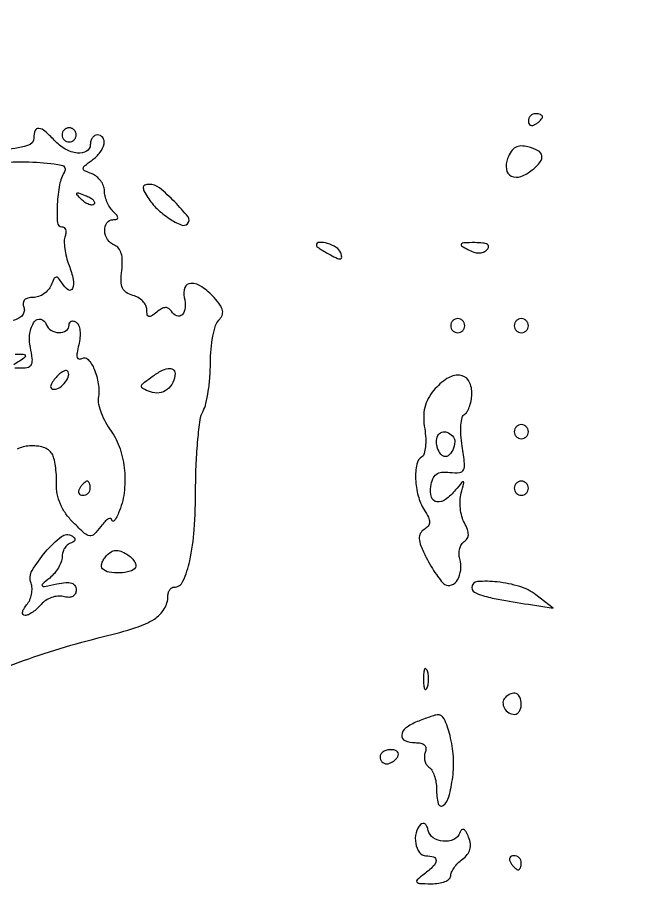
# Model space of a CAD drawing. Extents: x 0 to 4160, y 0 to 3120.
# Drawn here: x 2546.7 to 2635.1, y 1892.5 to 2016.6 of the extents above; entities that cross this region are included whole.
import ezdxf

# ---------------------------------------------------------------- set-up
doc = ezdxf.new("R2010")
doc.units = 0

msp = doc.modelspace()

# ---------------------------------------------------------------- linework, layer by layer
for points in [[(4159.499279, 606.274193, 0.000001), (4159.667734, 974.478125, 0.000057), (4159.806661, 1380.08378, 0.000034), (4159.883999, 1862.25), (4160, 3120), (3296.563358, 3120), (2433.126717, 3120)], [(757.647081, 3119.740147, 0.000002), (520.492565, 3119.487217, 0.4139)], [(1964.75, 0.149832, 0.000016), (2717.930904, 0.232101, 0.000028), (3351.473438, 0.357111)], [(2541.766684, 1923.347376, -0.015045), (2546.809209, 1925.358996, -0.014306), (2552.711429, 1927.320742, -0.01317), (2558.880453, 1929.001126, 0.016214), (2563.440195, 1930.273023, 0.064784), (2566.066087, 1931.489533, 0.116886), (2567.462917, 1932.916131, 0.133253), (2567.984687, 1934.75, -0.065244), (2568.053273, 1935.227864, -0.081918), (2568.242101, 1935.632812, -0.09768), (2568.518127, 1935.903838, -0.146411), (2568.839485, 1936, 0.297003), (2570.115952, 1936.831585, 0.049837), (2571.069684, 1939.744811, 0.03697), (2571.700389, 1944.128783, 0.016849), (2571.904705, 1949.91684, -0.010508), (2571.986389, 1953.529631, -0.01298), (2572.220511, 1956.889016, -0.011379), (2572.552125, 1959.679238, -0.087811), (2572.959557, 1960.924431, 0.065957), (2573.361277, 1961.992748, 0.019087), (2573.69437, 1963.726753, 0.018837), (2573.923484, 1965.728825, 0.01907), (2574, 1967.734259, -0.022157), (2574.086412, 1969.6833, -0.025925), (2574.345559, 1971.516248, -0.026221), (2574.720667, 1973.018332, -0.122672), (2575.176371, 1973.776371, 0.092579), (2575.640521, 1974.453702, 0.155749), (2575.713546, 1975.1328, 0.10472), (2575.370574, 1975.920671, 0.029085), (2574.521384, 1976.976371, 0.057297), (2572.793071, 1978.494556, 0.151257), (2571.23964, 1978.985418, 0.311512), (2570.368065, 1978.391505, 0.157394), (2570.289489, 1977.000996, -0.080647), (2570.425749, 1975.568443, -0.17092), (2569.992533, 1974.557021, -0.311551), (2569.247167, 1974.387598, -0.160529), (2568.480071, 1975.032246, 0.104543), (2568.096706, 1975.434061, 0.164411), (2567.641842, 1975.562231, 0.118701), (2567.090157, 1975.399075, 0.042246), (2566.410972, 1974.926114, -0.024102), (2565.679903, 1974.376635, -0.210352), (2565.28984, 1974.304979, -0.29995), (2565.061561, 1974.54758, -0.04307), (2565, 1975.260924, 0.118335), (2564.85261, 1975.874967, 0.075297), (2564.42264, 1976.475388, 0.068646), (2563.785841, 1976.971602, 0.067375), (2563.034518, 1977.280722, -0.079015), (2562.096526, 1977.692291, -0.145869), (2561.558438, 1978.318424, -0.106178), (2561.353214, 1979.287659, -0.030755), (2561.452157, 1980.82197, 0.034176), (2561.529429, 1982.162897, 0.067903), (2561.374505, 1983.213821, 0.093), (2560.99848, 1983.958821, 0.138755), (2560.41764, 1984.393231, -0.158329), (2559.450954, 1985.175686, -0.129725), (2559.032981, 1986.444275, -0.166269), (2559.336395, 1987.54378, -0.247904), (2560.2, 1988, 0.051663), (2560.742599, 1988.056215, 0.354955), (2560.9, 1988.25, 0.180052), (2560.777696, 1988.578624, 0.018208), (2560.2, 1989.2, -0.059128), (2559.74046, 1989.783294, -0.039012), (2559.3525, 1990.544822, -0.039024), (2559.087698, 1991.356964, -0.059364), (2559, 1992.093011, 0.092779), (2558.86937, 1992.79093, 0.06652), (2558.485938, 1993.487983, 0.064712), (2557.918999, 1994.078546, 0.076835), (2557.25, 1994.464431, -0.018157), (2556.198261, 1994.916725, -0.289816), (2556, 1995.230042, -0.225928), (2556.176919, 1995.601595, -0.011806), (2557.25, 1996.431663, 0.068965), (2558.382083, 1997.534906, 0.113843), (2558.940915, 1998.741047, 0.211457), (2558.755142, 1999.614314, 0.240591), (2558, 2000, 0.137713), (2557.618661, 1999.892939, 0.100174), (2557.29375, 1999.592014, 0.086031), (2557.075003, 1999.141916, 0.070301), (2557, 1998.611111, -0.267104), (2556.462735, 1997.67714, -0.164192), (2555.183944, 1997.416219, -0.099955), (2553.452659, 1997.996596, -0.075665), (2551.882705, 1999.25, 0.025236), (2550.569386, 2000.534554, 0.151853), (2549.708887, 2000.921373, 0.343025), (2549.188874, 2000.609779, 0.092781), (2549, 1999.600694, -0.343993), (2548.123299, 1998.477184, -0.034239), (2544.532671, 1997.834589, -0.03611)], [(2544.385989, 1996.093065, -0.029741), (2548.868771, 1996.153296, -0.029206), (2552.897011, 1995.731109, -0.533886), (2553.34443, 1994.748282, 0.093409), (2552.653972, 1992.953747, 0.032391), (2552.330866, 1990.187047, 0.026879), (2552.336737, 1987.575183, 0.397907), (2552.945062, 1987, -0.155745), (2553.280818, 1986.892815, -0.152162), (2553.496136, 1986.610032, -0.113408), (2553.549222, 1986.180324, -0.065964), (2553.427801, 1985.672449, 0.095334), (2553.303081, 1984.972422, 0.03015), (2553.381975, 1983.909094, 0.028871), (2553.615654, 1982.707437, 0.02839), (2553.987164, 1981.53376, -0.038698), (2554.575392, 1979.533133, -0.146137), (2554.470098, 1978.245863, -0.488036), (2553.8751, 1978.067725, -0.100349), (2552.999422, 1979.000935, 0.028182), (2552.487552, 1979.733428, 0.277376), (2552.150091, 1979.86175, 0.239019), (2551.841315, 1979.628471, 0.02204), (2551.446806, 1978.721975, -0.085417), (2551.055047, 1978.063694, -0.066234), (2550.433275, 1977.50583, -0.066068), (2549.685455, 1977.128728, -0.083975), (2548.924396, 1977, 0.059447), (2548.178152, 1976.910962, 0.140862), (2547.696298, 1976.636738, 0.179181), (2547.501512, 1976.199293, 0.108101), (2547.587942, 1975.631422, -0.133949), (2547.646713, 1975.046237, -0.126078), (2547.403335, 1974.496898, -0.100702), (2546.866029, 1974.042318, -0.061498), (2546.091344, 1973.734138, -0.062651)], [(2546.315312, 1967.04766, 0.011758), (2547.329455, 1967.015313, 0.077175), (2548.230512, 1967.147511, 0.223613), (2548.684329, 1967.561644, 0.130772), (2548.789848, 1968.362326, 0.021795), (2548.520909, 1969.9048, -0.088389), (2548.441662, 1971.890635, -0.117189), (2549.093043, 1973.571301, -0.316367), (2549.996936, 1973.906303, -0.25299), (2550.774316, 1973.177051, 0.179884), (2551.429427, 1972.363133, 0.125794), (2552.570175, 1972.026631, 0.152451), (2553.586128, 1972.30343, 0.255935), (2554, 1973.059017, -0.109517), (2554.078635, 1973.41372, -0.182585), (2554.294828, 1973.624734, -0.160759), (2554.620149, 1973.655172, -0.082203), (2555.00367, 1973.497732, -0.17064), (2555.343282, 1973.077075, -0.057871), (2555.521718, 1972.299457, -0.04952), (2555.532418, 1971.325667, -0.039504), (2555.357827, 1970.289562, 0.019923), (2555.122742, 1969.16492, 0.096113), (2555.139268, 1968.514794, 0.305759), (2555.379343, 1968.286486, 0.182071), (2555.782161, 1968.365368, -0.363361), (2556.677208, 1968.236057, -0.083935), (2557.554475, 1966.845413, -0.062536), (2558.12677, 1964.780749, -0.072623), (2558.127779, 1962.74406, 0.096433), (2558.169514, 1961.871148, 0.032645), (2558.553587, 1960.652513, 0.03105), (2559.165135, 1959.328362, 0.03102), (2559.936135, 1958.08969, -0.076016), (2561.206061, 1955.57121, -0.055998), (2561.838123, 1952.506962, -0.055328), (2561.777848, 1949.335899, -0.069187), (2561, 1946.5, -0.020448), (2560.661565, 1945.793528, -0.069648), (2560.363039, 1945.38125, -0.298769), (2560.165191, 1945.336101, -0.285597), (2560.038482, 1945.5, 0.322379), (2559.864878, 1945.695772, 0.190522), (2559.541894, 1945.645336, 0.071018), (2559.054305, 1945.256467, 0.026991), (2558.491328, 1944.590505, -0.031529), (2557.540433, 1943.486134, -0.238723), (2556.909003, 1943.271107, -0.151176), (2556.184956, 1943.612444, -0.011197), (2554.584396, 1945.142877, -0.043553), (2553.529747, 1946.39921, -0.051213), (2552.772832, 1947.755705, -0.053442), (2552.330876, 1949.185237, -0.055427), (2552.209347, 1950.658261, 0.021716), (2552.190551, 1951.911194, 0.022074), (2552.062952, 1953.15089, 0.02251), (2551.856427, 1954.214876, 0.079376), (2551.589066, 1954.855889, 0.185941), (2550.381941, 1955.772674, 0.086577), (2548.396855, 1955.990178, 0.098422), (2546.637331, 1955.522478, 0.286142)], [(2546.366631, 1968.984687, -0.011366), (2547.511779, 1968.950427, -0.241159), (2547.797108, 1968.784807, -0.39064), (2547.752438, 1968.529528, -0.019754), (2547, 1968, 0.012667), (2546.185962, 1967.4442, 0.328414)]]:
    msp.add_lwpolyline(points, format="xyb")
for points in [[(2619, 2001.940983, 0.108972), (2619.078288, 2001.586039, 0.182303), (2619.29375, 2001.3746, 0.161196), (2619.6179, 2001.343488, 0.082592), (2620, 2001.5, 0.029505), (2620.382774, 2001.768994, 0.035638), (2620.70625, 2002.066025, 0.038439), (2620.934461, 2002.34829, 0.151918), (2621, 2002.559017, 0.210953), (2620.92554, 2002.727648, 0.081139), (2620.70625, 2002.870461, 0.061769), (2620.382849, 2002.967655, 0.042167), (2620, 2003, 0.105053), (2619.618444, 2002.918938, 0.099167), (2619.29375, 2002.688914, 0.09642), (2619.076123, 2002.345238, 0.093332)], [(2553, 2000, 0.099038), (2553.076342, 1999.618362, 0.097945), (2553.29375, 1999.29375, 0.097945), (2553.618362, 1999.076342, 0.099038), (2554, 1999, 0.099038), (2554.381638, 1999.076342, 0.097945), (2554.70625, 1999.29375, 0.097945), (2554.923658, 1999.618362, 0.099038), (2555, 2000, 0.099038), (2554.923658, 2000.381638, 0.097945), (2554.70625, 2000.70625, 0.097945), (2554.381638, 2000.923658, 0.099038), (2554, 2001, 0.099038), (2553.618362, 2000.923658, 0.097945), (2553.29375, 2000.70625, 0.097945), (2553.076342, 2000.381638, 0.099038)], [(2616.062207, 1996.672322, 0.122403), (2615.882268, 1995.123813, 0.25665), (2616.575018, 1994.174418, 0.199727), (2617.938472, 1994.114783, 0.085751), (2619.548039, 1995.039869, 0.048109), (2620.678951, 1996.178656, 0.221034), (2620.903926, 1997.057112, 0.233658), (2620.375604, 1997.761634, 0.053175), (2618.939041, 1998.30569, 0.065989), (2617.937587, 1998.430501, 0.127836), (2617.163613, 1998.222875, 0.120032), (2616.557293, 1997.651995, 0.054378)], [(2565.1396, 1991.148073, 0.061299), (2566.425601, 1989.560038, 0.046145), (2568.180797, 1988.153883, 0.047205), (2569.867872, 1987.256466, 0.303846), (2570.767988, 1987.434655, 0.379326), (2570.825259, 1988.383533, 0.027549), (2568.950078, 1990.52191, 0.030325), (2566.774924, 1992.488829, 0.170251), (2565.317212, 1993, 0.080255), (2564.720916, 1992.903668, 0.29701), (2564.494532, 1992.619697, 0.144428), (2564.594289, 1992.104492, 0.020032)], [(2557.526461, 1990.193128, -0.20742), (2557.220211, 1990.072099, -0.082976), (2556.768815, 1990.162781, -0.063152), (2556.246577, 1990.441312, -0.043285), (2555.733333, 1990.875912, -0.011214), (2555.106486, 1991.536448, -0.400052), (2555.111181, 1991.729672, -0.286372), (2555.336218, 1991.78179, -0.008399), (2556.293128, 1991.435707, -0.036269), (2556.940734, 1991.133723, -0.070189), (2557.395085, 1990.789051, -0.120343), (2557.59249, 1990.461316, -0.278911)], [(2589, 1984.368517, 0.235242), (2589.080194, 1984.2075, 0.011349), (2589.580889, 1983.847067, 0.016511), (2590.219712, 1983.439205, 0.010951), (2590.977495, 1983.012045, 0.014189), (2591.99802, 1982.50258, 0.160481), (2592.440767, 1982.450811, 0.399857), (2592.601371, 1982.681493, 0.053507), (2592.434462, 1983.310194, 0.164856), (2591.810551, 1984.061263, 0.063065), (2590.556253, 1984.628753, 0.080817), (2589.409302, 1984.787615, 0.407303)], [(2610.444046, 1983.771375, 0.047509), (2611.259915, 1983.411661, 0.080249), (2611.996026, 1983.292751, 0.096256), (2612.636078, 1983.417121, 0.100728), (2613.171375, 1983.771375, 0.170425), (2613.367783, 1984.180273, 0.301349), (2613.203275, 1984.5, 0.104874), (2612.568839, 1984.697103, 0.023063), (2611.42267, 1984.75, 0.007027), (2609.88215, 1984.728348, 0.191617), (2609.51593, 1984.570589, 0.474606), (2609.541173, 1984.321146, 0.018373)], [(2608, 1973, 0.099038), (2608.076342, 1972.618362, 0.097945), (2608.29375, 1972.29375, 0.097945), (2608.618362, 1972.076342, 0.099038), (2609, 1972, 0.099038), (2609.381638, 1972.076342, 0.097945), (2609.70625, 1972.29375, 0.097945), (2609.923658, 1972.618362, 0.099038), (2610, 1973, 0.099038), (2609.923658, 1973.381638, 0.097945), (2609.70625, 1973.70625, 0.097945), (2609.381638, 1973.923658, 0.099038), (2609, 1974, 0.099038), (2608.618362, 1973.923658, 0.097945), (2608.29375, 1973.70625, 0.097945), (2608.076342, 1973.381638, 0.099038)], [(2617, 1973, 0.099038), (2617.076342, 1972.618362, 0.097945), (2617.29375, 1972.29375, 0.097945), (2617.618362, 1972.076342, 0.099038), (2618, 1972, 0.099038), (2618.381638, 1972.076342, 0.097945), (2618.70625, 1972.29375, 0.097945), (2618.923658, 1972.618362, 0.099038), (2619, 1973, 0.099038), (2618.923658, 1973.381638, 0.097945), (2618.70625, 1973.70625, 0.097945), (2618.381638, 1973.923658, 0.099038), (2618, 1974, 0.099038), (2617.618362, 1973.923658, 0.097945), (2617.29375, 1973.70625, 0.097945), (2617.076342, 1973.381638, 0.099038)], [(2568.984687, 1966.25, -0.107294), (2568.677222, 1964.961174, -0.118923), (2567.868743, 1963.970934, -0.125971), (2566.738069, 1963.494556, -0.129348), (2565.529751, 1963.626957, -0.017086), (2564.425209, 1964.0947, -0.294718), (2564.225512, 1964.411218, -0.225196), (2564.408796, 1964.787408, -0.010765), (2565.550831, 1965.660827, -0.030558), (2566.945739, 1966.555462, -0.085018), (2568.039483, 1966.941808, -0.195239), (2568.704133, 1966.796174, -0.252648)], [(2552.020056, 1965.524166, 0.030483), (2551.548584, 1964.879936, 0.110288), (2551.374856, 1964.405689, 0.256649), (2551.485592, 1964.121034, 0.176123), (2551.818538, 1964, 0.149534), (2552.689562, 1964.266453, 0.084765), (2553.493857, 1965.035287, 0.097357), (2553.922393, 1965.934546, 0.264952), (2553.742636, 1966.590697, 0.274667), (2553.47727, 1966.658254, 0.066988), (2553.047854, 1966.466178, 0.05004), (2552.53795, 1966.075014, 0.030935)], [(2605.613805, 1963.861925, 0.053357), (2604.806025, 1962.684949, 0.066116), (2604.334773, 1961.443636, 0.060916), (2604.181238, 1960.042077, 0.037093), (2604.32572, 1958.380248, -0.027967), (2604.465037, 1957.057737, -0.03716), (2604.434517, 1955.849236, -0.040771), (2604.260313, 1954.897484, -0.190945), (2603.934156, 1954.459306, 0.210189), (2603.194336, 1953.38456, 0.057714), (2603.040481, 1951.287346, 0.054425), (2603.398781, 1948.929582, 0.073949), (2604.25, 1946.955919, -0.025945), (2604.84023, 1945.883011, -0.114531), (2604.998706, 1945.184143, -0.173649), (2604.803217, 1944.646844, -0.080423), (2604.23576, 1944.15167, 0.127093), (2603.704787, 1943.594119, 0.147895), (2603.549506, 1942.881322, 0.078537), (2603.796926, 1941.852091, 0.017519), (2604.549084, 1940.202063, 0.016666), (2605.230003, 1938.943922, 0.018512), (2605.97123, 1937.778338, 0.018173), (2606.671935, 1936.836785, 0.085483), (2607.175128, 1936.391765, 0.238874), (2608.134042, 1936.310433, 0.165479), (2608.973085, 1937.035023, 0.110062), (2609.419573, 1938.422955, 0.087163), (2609.290314, 1939.997839, -0.062345), (2609.194021, 1940.727295, -0.064238), (2609.282361, 1941.450307, -0.071074), (2609.533426, 1942.057997, -0.121473), (2609.915586, 1942.447829, 0.116593), (2610.343345, 1942.875857, 0.136076), (2610.503073, 1943.426235, 0.092639), (2610.377264, 1944.147102, 0.033477), (2609.947305, 1945.098461, -0.058542), (2609.586311, 1946.017052, -0.037585), (2609.378378, 1947.144619, -0.037481), (2609.341175, 1948.296106, -0.056369), (2609.49638, 1949.287773, 0.003817), (2609.872902, 1950.70182, 0.337528), (2609.793237, 1950.891066, 0.364167), (2609.599106, 1950.856308, 0.004059), (2608.691536, 1949.75, -0.06149), (2607.282272, 1948.386062, -0.19954), (2606.047884, 1948.067814, -0.296527), (2605.285127, 1948.73427, -0.105041), (2605.183684, 1950.25, -0.056671), (2605.464076, 1951.32252, -0.142667), (2605.949616, 1951.958108, -0.136716), (2606.715606, 1952.249296, -0.050291), (2607.88283, 1952.238828, 0.045023), (2609.251826, 1952.212155, 0.27101), (2609.816116, 1952.598049, 0.14018), (2609.963279, 1953.492115, 0.010789), (2609.627428, 1955.928472, -0.023611), (2609.447832, 1957.534697, -0.036268), (2609.459537, 1958.933497, -0.041456), (2609.636599, 1960.005203, -0.195075), (2609.997834, 1960.498661, 0.130461), (2610.383163, 1960.905898, 0.045493), (2610.705614, 1961.653132, 0.041445), (2610.925996, 1962.579243, 0.037712), (2611, 1963.559017, 0.142368), (2610.506352, 1965.257584, 0.24179), (2609.259527, 1965.989214, 0.161407), (2607.47797, 1965.507883, 0.069806)], [(2617, 1958, 0.099038), (2617.076342, 1957.618362, 0.097945), (2617.29375, 1957.29375, 0.097945), (2617.618362, 1957.076342, 0.099038), (2618, 1957, 0.099038), (2618.381638, 1957.076342, 0.097945), (2618.70625, 1957.29375, 0.097945), (2618.923658, 1957.618362, 0.099038), (2619, 1958, 0.099038), (2618.923658, 1958.381638, 0.097945), (2618.70625, 1958.70625, 0.097945), (2618.381638, 1958.923658, 0.099038), (2618, 1959, 0.099038), (2617.618362, 1958.923658, 0.097945), (2617.29375, 1958.70625, 0.097945), (2617.076342, 1958.381638, 0.099038)], [(2608.264432, 1957.402234, -0.210351), (2608.593354, 1956.556057, -0.101767), (2608.303893, 1955.406879, -0.122354), (2607.629069, 1954.594365, -0.305994), (2606.895215, 1954.564761, -0.096533), (2606.552309, 1954.881687, -0.052635), (2606.262969, 1955.378799, -0.049696), (2606.066404, 1955.966781, -0.055887), (2606, 1956.559017, -0.10924), (2606.195016, 1957.440964, -0.197274), (2606.729833, 1957.93523, -0.1881), (2607.479385, 1957.923695, -0.099868)], [(2555.5, 1950, 0.082592), (2555.343488, 1949.6179, 0.161196), (2555.3746, 1949.29375, 0.182303), (2555.586039, 1949.078288, 0.108972), (2555.940983, 1949, 0.093332), (2556.345238, 1949.076123, 0.09642), (2556.688914, 1949.29375, 0.099167), (2556.918938, 1949.618444, 0.105053), (2557, 1950, 0.042167), (2556.967655, 1950.382849, 0.061769), (2556.870461, 1950.70625, 0.081139), (2556.727648, 1950.92554, 0.210953), (2556.559017, 1951, 0.151918), (2556.34829, 1950.934461, 0.038439), (2556.066025, 1950.70625, 0.035638), (2555.768994, 1950.382774, 0.029505)], [(2617, 1950, 0.099038), (2617.076342, 1949.618362, 0.097945), (2617.29375, 1949.29375, 0.097945), (2617.618362, 1949.076342, 0.099038), (2618, 1949, 0.099038), (2618.381638, 1949.076342, 0.097945), (2618.70625, 1949.29375, 0.097945), (2618.923658, 1949.618362, 0.099038), (2619, 1950, 0.099038), (2618.923658, 1950.381638, 0.097945), (2618.70625, 1950.70625, 0.097945), (2618.381638, 1950.923658, 0.099038), (2618, 1951, 0.099038), (2617.618362, 1950.923658, 0.097945), (2617.29375, 1950.70625, 0.097945), (2617.076342, 1950.381638, 0.099038)], [(2554.200746, 1942.233582, 0.104829), (2553.741721, 1941.964234, 0.070328), (2553.352719, 1941.493707, 0.066313), (2553.089829, 1940.901807, 0.071507), (2553, 1940.276909, -0.089034), (2552.874473, 1939.57756, -0.0438), (2552.485938, 1938.758101, -0.0416), (2551.919583, 1937.95368, -0.047449), (2551.25, 1937.292113, 0.008663), (2550.211854, 1936.414365, 0.45954), (2550.214143, 1936.183607, 0.226789), (2550.53502, 1936.100536, 0.004413), (2552.25, 1936.450923, -0.026761), (2553.55099, 1936.656676, -0.100136), (2554.370673, 1936.577525, -0.182826), (2554.826554, 1936.225515, -0.138783), (2555, 1935.612672, -0.115515), (2554.870132, 1935.058046, -0.158782), (2554.51429, 1934.694695, -0.125215), (2553.938826, 1934.558879, -0.059674), (2553.180143, 1934.663142, 0.086995), (2552.387312, 1934.728481, 0.061469), (2551.512235, 1934.538202, 0.060291), (2550.691363, 1934.134229, 0.075218), (2550.057699, 1933.569523, -0.034262), (2549.485449, 1932.968912, -0.035711), (2548.843996, 1932.461047, -0.038195), (2548.229069, 1932.107378, -0.11186), (2547.755111, 1932, -0.22653), (2547.482055, 1932.130402, -0.212093), (2547.401696, 1932.430396, -0.097549), (2547.576078, 1932.907012, -0.03689), (2547.989431, 1933.487265, 0.068894), (2548.41594, 1934.174941, 0.054887), (2548.680788, 1935.007712, 0.056281), (2548.753465, 1935.852581, 0.085148), (2548.609687, 1936.574756, -0.228455), (2548.755918, 1938.336907, -0.045342), (2550.653261, 1940.97993, -0.045843), (2552.92977, 1943.169504, -0.316992), (2554.391771, 1943.257872, -0.069383), (2554.740497, 1942.968812, -0.235333), (2554.819238, 1942.692779, -0.211736), (2554.646985, 1942.441908, -0.057576)], [(2563.3763, 1938.799849, -0.191857), (2562.626479, 1938.243768, -0.054418), (2561.163215, 1938.022201, -0.054357), (2559.653223, 1938.123611, -0.153625), (2558.726778, 1938.606556, -0.187743), (2558.583324, 1938.932831, -0.08482), (2558.643077, 1939.403916, -0.066335), (2558.889289, 1939.943788, -0.047788), (2559.293598, 1940.469214, -0.068086), (2559.93766, 1940.993753, -0.120677), (2560.586744, 1941.199755, -0.108494), (2561.306112, 1941.091758, -0.04831), (2562.168804, 1940.662507, -0.044892), (2562.78389, 1940.196882, -0.064576), (2563.22551, 1939.676942, -0.084266), (2563.437454, 1939.185298, -0.200748)], [(2611, 1935.919052, 0.269897), (2611.355793, 1935.307937, 0.057851), (2612.53122, 1934.809919, 0.027262), (2614.721509, 1934.295509, 0.004508), (2619, 1933.573612), (2622.5, 1933.015473), (2620.056843, 1934.907736, 0.091053), (2617.77796, 1936.086632, 0.046181), (2614.604432, 1936.741507, 0.048085), (2611.797505, 1936.783912, 0.390686)], [(2604.157895, 1923, 0.017491), (2604.189089, 1922.10856, 0.078554), (2604.306058, 1921.601562, 0.447206), (2604.474999, 1921.540618, 0.174857), (2604.662281, 1921.75, 0.057986), (2604.818615, 1922.320008, 0.037979), (2604.87034, 1923, 0.037979), (2604.818615, 1923.679992, 0.057986), (2604.662281, 1924.25, 0.174857), (2604.474999, 1924.459382, 0.447206), (2604.306058, 1924.398438, 0.078554), (2604.189089, 1923.89144, 0.017491)], [(2615.693853, 1920.36052, 0.191124), (2615.401415, 1919.683432, 0.139481), (2615.603969, 1918.880661, 0.123736), (2616.230079, 1918.235684, 0.139398), (2617.059017, 1918, 0.156819), (2617.417907, 1918.1154, 0.097386), (2617.723586, 1918.440625, 0.079459), (2617.929934, 1918.926402, 0.06085), (2618, 1919.5, 0.103624), (2617.806289, 1920.424643, 0.202875), (2617.269246, 1920.932483, 0.1934), (2616.508765, 1920.913511, 0.094876)], [(2603.25, 1916.968838, 0.062274), (2601.643561, 1916.077472, 0.214537), (2601.068392, 1915.06628, 0.328326), (2601.534956, 1914.287892, 0.099412), (2602.968615, 1914, -0.052766), (2603.784074, 1913.913702, -0.141656), (2604.293393, 1913.640525, -0.18825), (2604.494507, 1913.19604, -0.105177), (2604.400442, 1912.601151, 0.078162), (2604.27569, 1912.017004, 0.076891), (2604.33511, 1911.419289, 0.081902), (2604.564485, 1910.900093, 0.109884), (2604.931826, 1910.542134, -0.12504), (2605.342212, 1910.117582, -0.047017), (2605.686224, 1909.358851, -0.042871), (2605.921043, 1908.423746, -0.040106), (2606, 1907.440983, 0.056133), (2606.233447, 1905.368126, 0.540018), (2606.921292, 1905.112195, 0.172974), (2607.745775, 1906.3326, 0.029573), (2608.28994, 1909.124996, 0.050596), (2608.383065, 1912.013675, 0.043988), (2607.91001, 1915.00588, 0.045631), (2607.084961, 1917.368911, 0.323306), (2606.089485, 1917.936614, 0.049037), (2605.7395, 1917.863804, 0.006344), (2605.012224, 1917.626183, 0.00735), (2604.154685, 1917.319767, 0.006077)], [(2598, 1912, 0.092995), (2598.071618, 1911.618268, 0.096318), (2598.276414, 1911.29375, 0.099231), (2598.581949, 1911.076556, 0.105429), (2598.940983, 1911, 0.089642), (2599.346558, 1911.073302, 0.053229), (2599.7871, 1911.29375, 0.051032), (2600.193797, 1911.617485, 0.06081), (2600.5, 1912, 0.139169), (2600.607943, 1912.379648, 0.191142), (2600.478525, 1912.70625, 0.138808), (2600.110654, 1912.926733, 0.066118), (2599.559017, 1913, 0.062283), (2598.962904, 1912.925455, 0.080552), (2598.457961, 1912.70625, 0.097988), (2598.120018, 1912.381379, 0.153634)], [(2603.75, 1902.423045, 0.138967), (2603.093555, 1901.235578, 0.099527), (2603.047138, 1899.71082, 0.117378), (2603.575446, 1898.467, 0.238222), (2604.5, 1898, -0.081036), (2605.59186, 1897.82187, -0.348942), (2605.926169, 1897.307006, -0.1774), (2605.542061, 1896.505127, -0.030917), (2604.25, 1895.392046, 0.015105), (2603.251955, 1894.585769, 0.392187), (2603.215926, 1894.269895, 0.227511), (2603.578777, 1894.07661, 0.00762), (2605.25, 1894.031803, 0.039568), (2606.303029, 1894.103024, 0.059162), (2607.192187, 1894.344146, 0.078234), (2607.796973, 1894.705972, 0.222438), (2608, 1895.139757, -0.110205), (2608.116726, 1895.662909, -0.043921), (2608.488353, 1896.301804, -0.040719), (2609.026389, 1896.945773, -0.040526), (2609.66248, 1897.49515, 0.064491), (2610.353676, 1898.152328, 0.101604), (2610.729929, 1898.876269, 0.101925), (2610.789831, 1899.6882, 0.065229), (2610.546055, 1900.605392, 0.0279), (2610.17697, 1901.377645, 0.14901), (2609.8465, 1901.700233, 0.331771), (2609.553496, 1901.651986, 0.102716), (2609.300242, 1901.25, -0.196917), (2608.429095, 1900.307995, -0.128535), (2606.953014, 1900.039497, -0.128835), (2605.536841, 1900.527727, -0.198003), (2604.823324, 1901.589711, 0.054745), (2604.645452, 1902.144938, 0.123421), (2604.374664, 1902.490259, 0.198941), (2604.061062, 1902.576184, 0.167621)], [(2616.5, 1897, 0.029505), (2616.768994, 1896.617226, 0.035638), (2617.066025, 1896.29375, 0.038439), (2617.34829, 1896.065539, 0.151918), (2617.559017, 1896, 0.210953), (2617.727648, 1896.07446, 0.081139), (2617.870461, 1896.29375, 0.061769), (2617.967655, 1896.617151, 0.042167), (2618, 1897, 0.105053), (2617.918938, 1897.381556, 0.099167), (2617.688914, 1897.70625, 0.09642), (2617.345238, 1897.923877, 0.093332), (2616.940983, 1898, 0.108972), (2616.586039, 1897.921712, 0.182303), (2616.3746, 1897.70625, 0.161196), (2616.343488, 1897.3821, 0.082592)]]:
    msp.add_lwpolyline(points, format="xyb", close=True)

doc.saveas('drawing.dxf')
